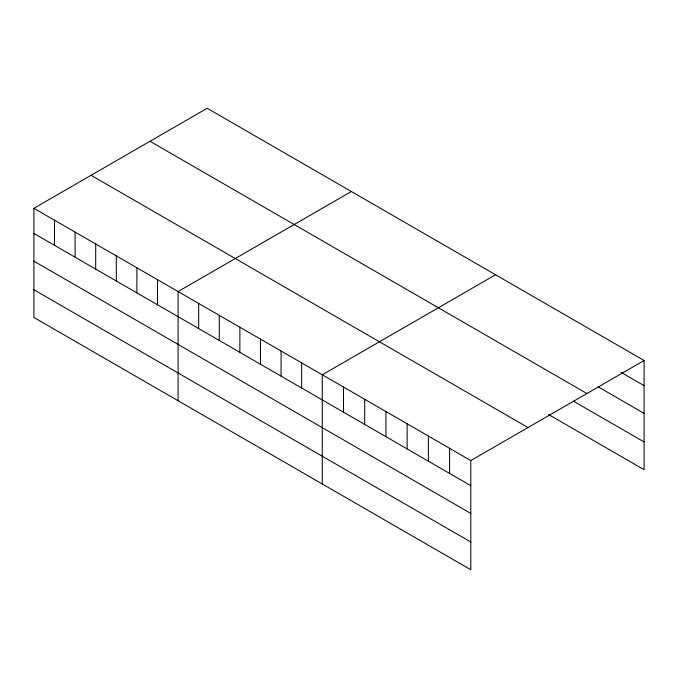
<?xml version="1.0" encoding="UTF-8"?>
<svg xmlns="http://www.w3.org/2000/svg" width="678" height="678" viewBox="0 0 678 678"><rect width="100%" height="100%" fill="white"/><g stroke="black" fill="none" stroke-linecap="round" stroke-linejoin="round"><path stroke-width="1.02" d="M33.9 208.307L470.812 460.557L470.812 569.732L33.9 317.482L33.9 208.307L207.188 108.268L644.1 360.518L644.1 469.693L548.604 414.555M351.365 191.51L178.085 291.548L178.085 400.732M495.55 274.751L322.262 374.798L322.262 483.973M470.812 460.557L644.1 360.518M621.107 372.366L644.1 385.638M598.123 386.824L644.1 413.377M149.999 141.278L586.919 393.528M573.359 401.113L644.1 441.954M91.081 175.297L528.001 427.547M33.9 233.427L470.812 485.677M33.9 261.166L470.812 513.415M33.9 289.743L470.812 542.002M449.59 448.311L449.59 473.43M428.369 436.056L428.369 461.176M407.147 423.801L407.147 448.921M385.926 411.554L385.926 436.674M364.705 399.3L364.705 424.42M343.483 387.045L343.483 412.165M301.668 362.899L301.668 388.028M281.073 351.009L281.073 376.129M260.471 339.119L260.471 364.239M239.876 327.228L239.876 352.348M219.274 315.338L219.274 340.458M198.679 303.447L198.679 328.567M157.482 279.658L157.482 304.778M136.888 267.768L136.888 292.888M116.294 255.877L116.294 280.997M95.691 243.987L95.691 269.107M75.097 232.096L75.097 257.216M54.494 220.197L54.494 245.326"/></g></svg>
